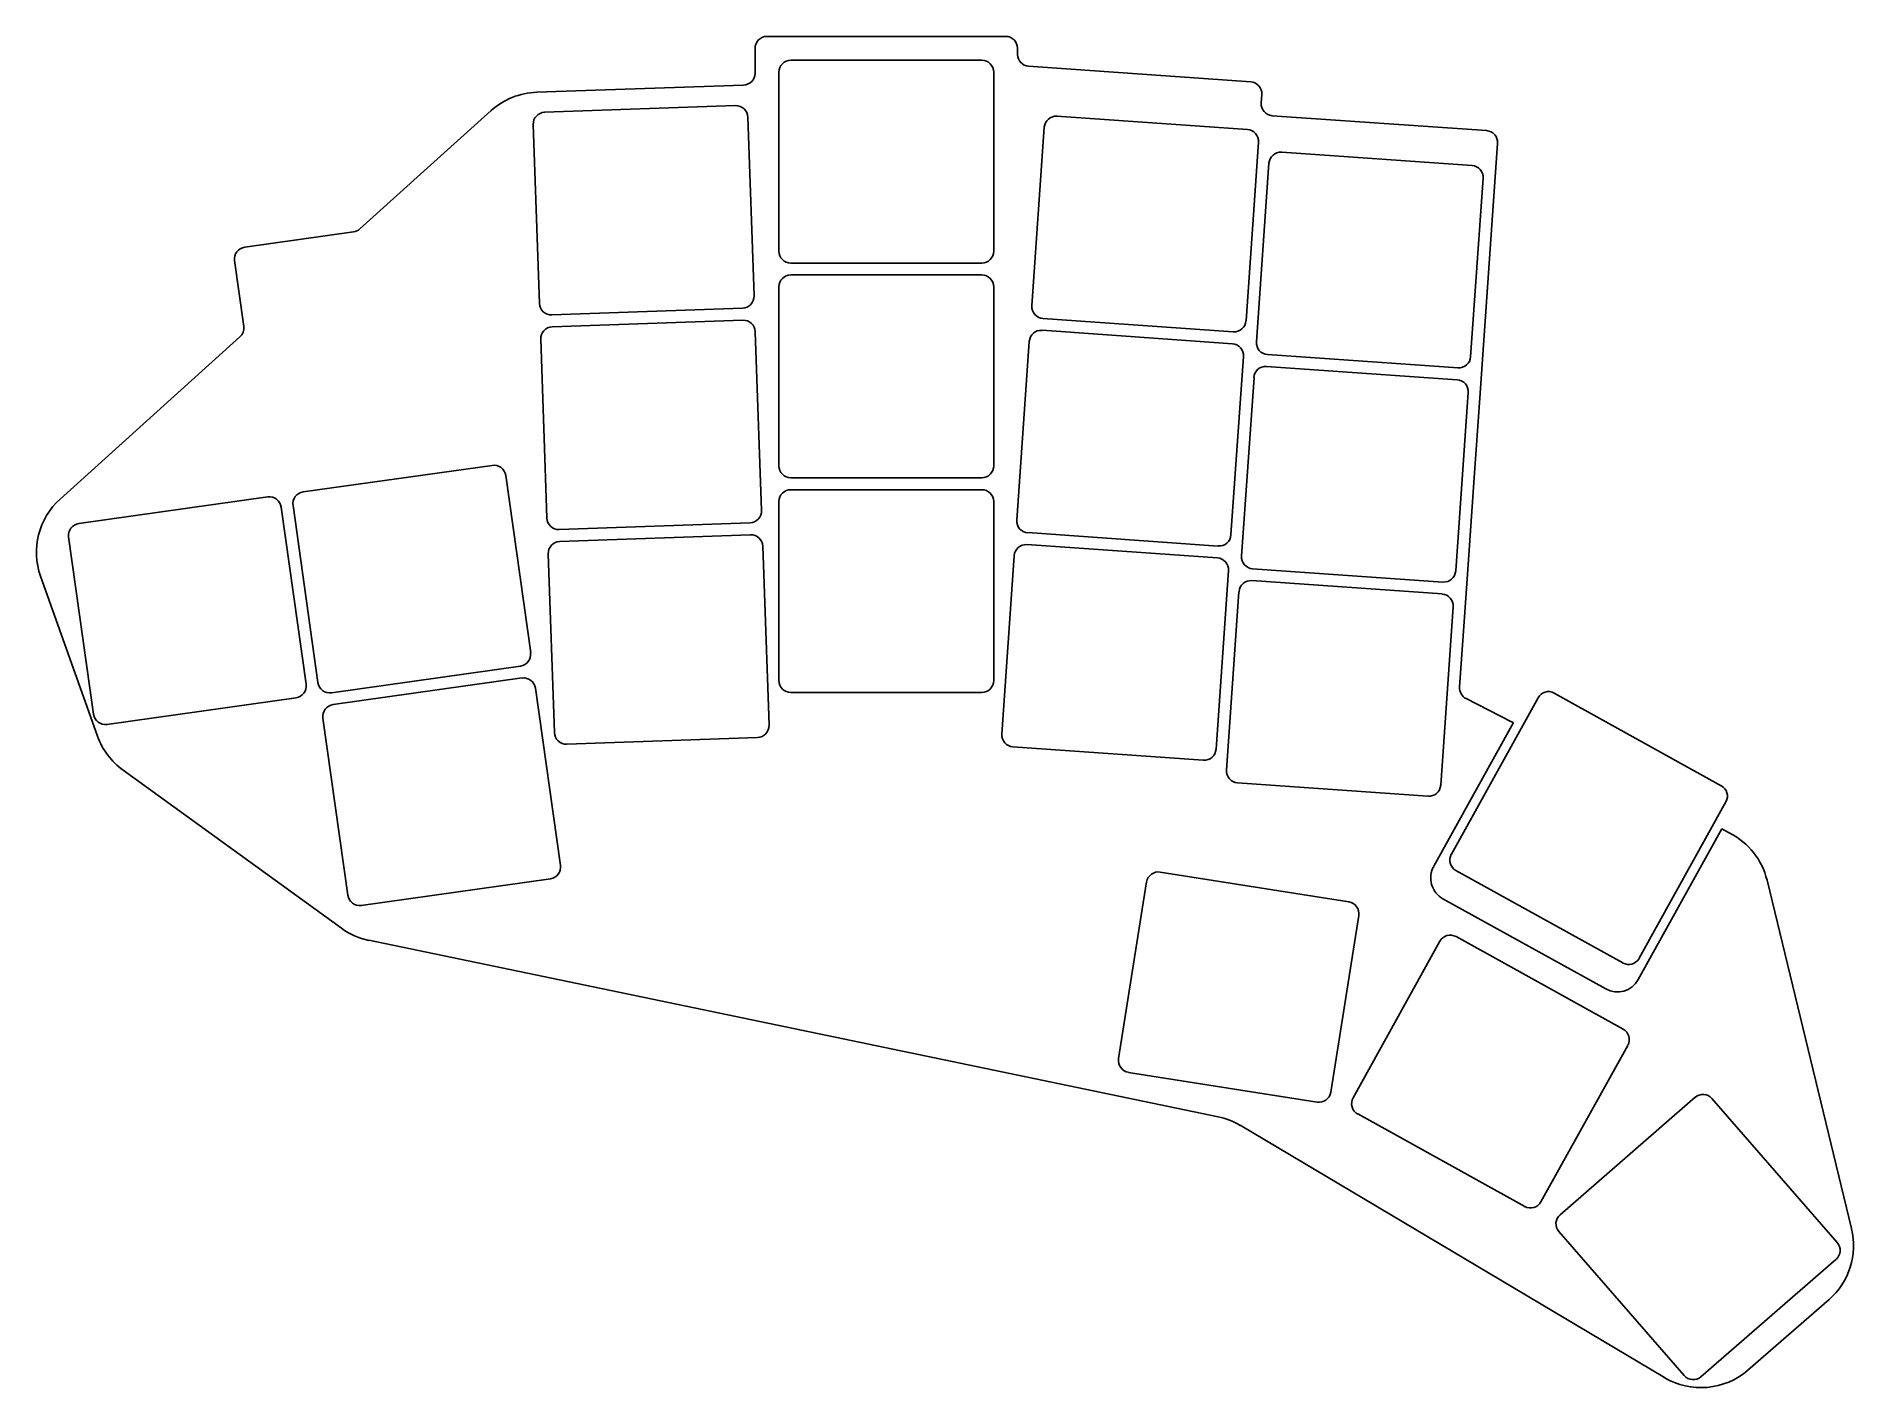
# Model space of a CAD drawing. Header units: millimetres. Extents: x -36 to 116, y -50 to 63.
import ezdxf

# ---------------------------------------------------------------- set-up
doc = ezdxf.new("R2010")
doc.units = ezdxf.units.MM

msp = doc.modelspace()

# ---------------------------------------------------------------- linework, layer by layer
for p, q in [((24.9, 63.15), (44.9, 63.15)), ((23.9, 60.07), (23.9, 62.15)), ((42.9, 61.15), (26.9, 61.15)), ((45.9, 62.15), (45.9, 61.64)), ((25.9, 60.15), (25.9, 45.15)), ((43.9, 45.15), (43.9, 60.15)), ((46.83, 60.64), (65.44, 59.34)), ((5.59, 58.47), (22.93, 59.07)), ((66.37, 58.27), (66.32, 57.57)), ((-9.23, 47.01), (1.78, 56.93)), ((22.25, 57.35), (6.26, 56.79)), ((23.81, 41.39), (23.29, 56.38)), ((65.17, 55.35), (49.2, 56.46)), ((67.25, 56.5), (85.21, 55.25)), ((5.3, 55.75), (5.82, 40.76)), ((48.14, 55.53), (47.09, 40.57)), ((65.05, 39.31), (66.09, 54.28)), ((84, 52.32), (68.04, 53.44)), ((86.14, 54.18), (85.4, 43.71)), ((66.97, 52.51), (65.93, 37.55)), ((83.88, 36.29), (84.93, 51.26)), ((-18.88, 45.48), (-9.76, 46.76)), ((-18.96, 38.84), (-19.73, 44.35)), ((26.9, 44.15), (42.9, 44.15)), ((42.9, 43.15), (26.9, 43.15)), ((84.67, 33.23), (85.4, 43.71)), ((25.9, 42.15), (25.9, 27.15)), ((43.9, 27.15), (43.9, 42.15)), ((6.86, 39.8), (22.85, 40.36)), ((22.88, 39.36), (6.89, 38.8)), ((24.44, 23.4), (23.92, 38.39)), ((63.91, 37.39), (47.95, 38.51)), ((48.02, 39.5), (63.98, 38.39)), ((-34.36, 24.37), (-19.28, 37.96)), ((5.93, 37.77), (6.45, 22.78)), ((46.88, 37.58), (45.84, 22.61)), ((63.79, 21.36), (64.84, 36.32)), ((82.75, 34.37), (66.78, 35.48)), ((66.85, 36.48), (82.82, 35.37)), ((65.72, 34.56), (64.67, 19.59)), ((82.63, 18.34), (83.67, 33.3)), ((84.67, 33.23), (84.15, 25.75)), ((1.87, 27.19), (-13.98, 24.96)), ((5.09, 11.48), (3, 26.34)), ((26.9, 26.15), (42.9, 26.15)), ((-16.95, 24.55), (-32.79, 22.32)), ((42.9, 25.15), (26.9, 25.15)), ((84.15, 25.75), (83.69, 19.27)), ((-13.73, 8.84), (-15.82, 23.69)), ((-14.83, 23.83), (-12.74, 8.98)), ((25.9, 24.15), (25.9, 9.15)), ((43.9, 9.15), (43.9, 24.15)), ((7.49, 21.81), (23.48, 22.37)), ((23.51, 21.37), (7.52, 20.81)), ((46.76, 21.55), (62.72, 20.43)), ((-33.64, 21.19), (-31.55, 6.34)), ((25.07, 5.41), (24.54, 20.41)), ((62.65, 19.43), (46.69, 20.55)), ((6.56, 19.78), (7.08, 4.79)), ((45.63, 19.62), (44.58, 4.66)), ((62.54, 3.4), (63.58, 18.37)), ((65.6, 18.53), (81.56, 17.41)), ((83.69, 19.27), (83.42, 15.28)), ((-31.21, 4.49), (-36, 17.89)), ((81.49, 16.41), (65.53, 17.53)), ((64.46, 16.6), (63.41, 1.64)), ((81.37, 0.38), (82.42, 15.34)), ((82.95, 8.6), (83.42, 15.28)), ((-11.61, 8.13), (4.23, 10.36)), ((4.37, 9.37), (-11.47, 7.14)), ((-30.43, 5.48), (-14.58, 7.71)), ((7.59, -6.34), (5.5, 8.51)), ((26.9, 8.15), (42.9, 8.15)), ((89.53, 7.71), (82.26, -5.41)), ((83.49, 7.64), (87.31, 5.7)), ((104.88, 0.34), (90.89, 8.1)), ((-12.32, 6.01), (-10.23, -8.85)), ((87.46, 5.63), (80.78, -6.42)), ((8.11, 3.82), (24.1, 4.38)), ((45.51, 3.59), (61.47, 2.47)), ((-10.78, -11.61), (-29.08, 1.64)), ((64.34, 0.57), (80.3, -0.55)), ((98, -14.13), (105.27, -1.01)), ((97.92, -15.92), (104.94, -3.27)), ((105.13, -3.4), (105.61, -3.64)), ((-9.11, -9.7), (6.74, -7.47)), ((73.67, -9.4), (57.86, -6.9)), ((82.65, -6.77), (96.64, -14.52)), ((108.72, -7.57), (115.81, -36.79)), ((56.72, -7.73), (54.37, -22.54)), ((81.56, -9.14), (95.2, -16.7)), ((72.15, -25.36), (74.5, -10.55)), ((62.71, -27.41), (-8.48, -12.62)), ((81.3, -12.7), (74.03, -25.82)), ((96.65, -20.07), (82.66, -12.31)), ((89.77, -34.55), (97.04, -21.43)), ((55.2, -23.69), (71.01, -26.19)), ((102.69, -25.78), (91.37, -35.62)), ((114.6, -37.96), (104.1, -25.88)), ((74.42, -27.18), (88.41, -34.94)), ((100.12, -49.28), (64.56, -28.13)), ((91.27, -37.03), (101.77, -49.11)), ((103.18, -49.21), (114.5, -39.37)), ((113.92, -42.74), (107.12, -48.65))]:
    msp.add_line(p, q)
for centre, radius, start, end in [((24.9, 62.15), 1, 90, 180), ((44.9, 62.15), 1, 0, 90), ((26.9, 60.15), 1, 90, 180), ((42.9, 60.15), 1, 0, 90), ((46.9, 61.64), 1, 180, 266), ((22.9, 60.07), 1, 272, 0), ((5.8, 52.47), 6, 92, 132.0138), ((65.38, 58.34), 1, 356, 86), ((6.3, 55.79), 1, 92, 182), ((22.29, 56.35), 1, 2, 92), ((49.14, 55.46), 1, 86, 176), ((67.32, 57.5), 1, 176, 266), ((65.1, 54.35), 1, 356, 86), ((85.14, 54.25), 1, 356, 86), ((67.97, 52.44), 1, 86, 176), ((83.93, 51.33), 1, 356, 86), ((-9.9, 47.75), 1, 278, 312.0138), ((-18.74, 44.49), 1, 98, 188), ((26.9, 45.15), 1, 180, 270), ((42.9, 45.15), 1, 270, 360), ((26.9, 42.15), 1, 90, 180), ((42.9, 42.15), 1, 0, 90), ((22.81, 41.36), 1, 272, 2), ((6.82, 40.8), 1, 182, 272), ((48.09, 40.5), 1, 176, 266), ((-19.95, 38.7), 1, 312.0138, 8), ((6.93, 37.8), 1, 92, 182), ((22.92, 38.36), 1, 2, 92), ((47.88, 37.51), 1, 86, 176), ((64.05, 39.38), 1, 266, 356), ((63.84, 36.39), 1, 356, 86), ((66.92, 37.48), 1, 176, 266), ((66.71, 34.49), 1, 86, 176), ((82.88, 36.36), 1, 266, 356), ((82.68, 33.37), 1, 356, 86), ((2.01, 26.2), 1, 8, 98), ((26.9, 27.15), 1, 180, 270), ((42.9, 27.15), 1, 270, 360), ((-16.81, 23.56), 1, 8, 98), ((-13.84, 23.97), 1, 98, 188), ((26.9, 24.15), 1, 90, 180), ((42.9, 24.15), 1, 0, 90), ((-30.34, 19.91), 6, 132.0138, 199.6451), ((23.44, 23.37), 1, 272, 2), ((-32.65, 21.33), 1, 98, 188), ((7.45, 22.81), 1, 182, 272), ((23.55, 20.37), 1, 2, 92), ((46.83, 22.54), 1, 176, 266), ((62.79, 21.43), 1, 266, 356), ((7.56, 19.81), 1, 92, 182), ((46.62, 19.55), 1, 86, 176), ((62.58, 18.44), 1, 356, 86), ((65.67, 19.52), 1, 176, 266), ((81.63, 18.41), 1, 266, 356), ((-35.05, 18.23), 1, 199.645123, 199.6451237), ((65.46, 16.53), 1, 86, 176), ((81.42, 15.41), 1, 356, 86), ((4.09, 11.35), 1, 278, 8), ((4.51, 8.37), 1, 8, 98), ((26.9, 9.15), 1, 180, 270), ((42.9, 9.15), 1, 270, 360), ((-14.72, 8.7), 1, 278, 8), ((-11.75, 9.12), 1, 188, 278), ((83.95, 8.53), 1, 176, 242.9745), ((90.4, 7.23), 1, 61, 151), ((-30.56, 6.47), 1, 188, 278), ((-11.33, 6.15), 1, 98, 188), ((8.08, 4.82), 1, 182, 272), ((24.07, 5.38), 1, 272, 2), ((45.58, 4.59), 1, 176, 266), ((87.76, 6.59), 1, 242.9745, 252.537), ((-25.56, 6.5), 6, 199.6451, 234.0863), ((61.54, 3.47), 1, 266, 356), ((64.41, 1.57), 1, 176, 266), ((80.37, 0.45), 1, 266, 356), ((104.4, -0.53), 1, 331, 61), ((105.59, -2.51), 1, 229.463, 242.9745), ((102.89, -8.99), 6, 13.6462, 62.9745), ((83.13, -5.89), 1, 151, 241), ((6.6, -6.48), 1, 278, 8), ((57.71, -7.89), 1, 81, 171), ((82.53, -7.39), 2, 151, 241), ((-9.24, -8.71), 1, 188, 278), ((73.51, -10.39), 1, 351, 81), ((-7.26, -6.75), 6, 234.0863, 258.2648), ((-10.19, -10.8), 1, 234.0862677, 234.0862696), ((-8.28, -11.64), 1, 258.2647501, 258.2647506), ((82.17, -13.19), 1, 61, 151), ((97.12, -13.65), 1, 241, 331), ((96.17, -14.95), 2, 241, 331), ((96.17, -20.94), 1, 331, 61), ((55.36, -22.7), 1, 171, 261), ((71.16, -25.2), 1, 261, 351), ((74.9, -26.31), 1, 151, 241), ((103.35, -26.54), 1, 41, 131), ((61.49, -33.29), 6, 59.2572, 78.2648), ((62.51, -28.39), 1, 78.2647501, 78.2647506), ((88.89, -34.06), 1, 241, 331), ((92.03, -36.38), 1, 131, 221), ((109.98, -38.21), 6, 311, 13.6462), ((113.85, -38.61), 1, 311, 41), ((113.26, -41.98), 1, 310.999998, 310.9999996), ((103.18, -44.12), 6, 239.2572, 311), ((102.53, -48.45), 1, 221, 311)]:
    msp.add_arc(centre, radius, start, end)

doc.saveas('drawing.dxf')
